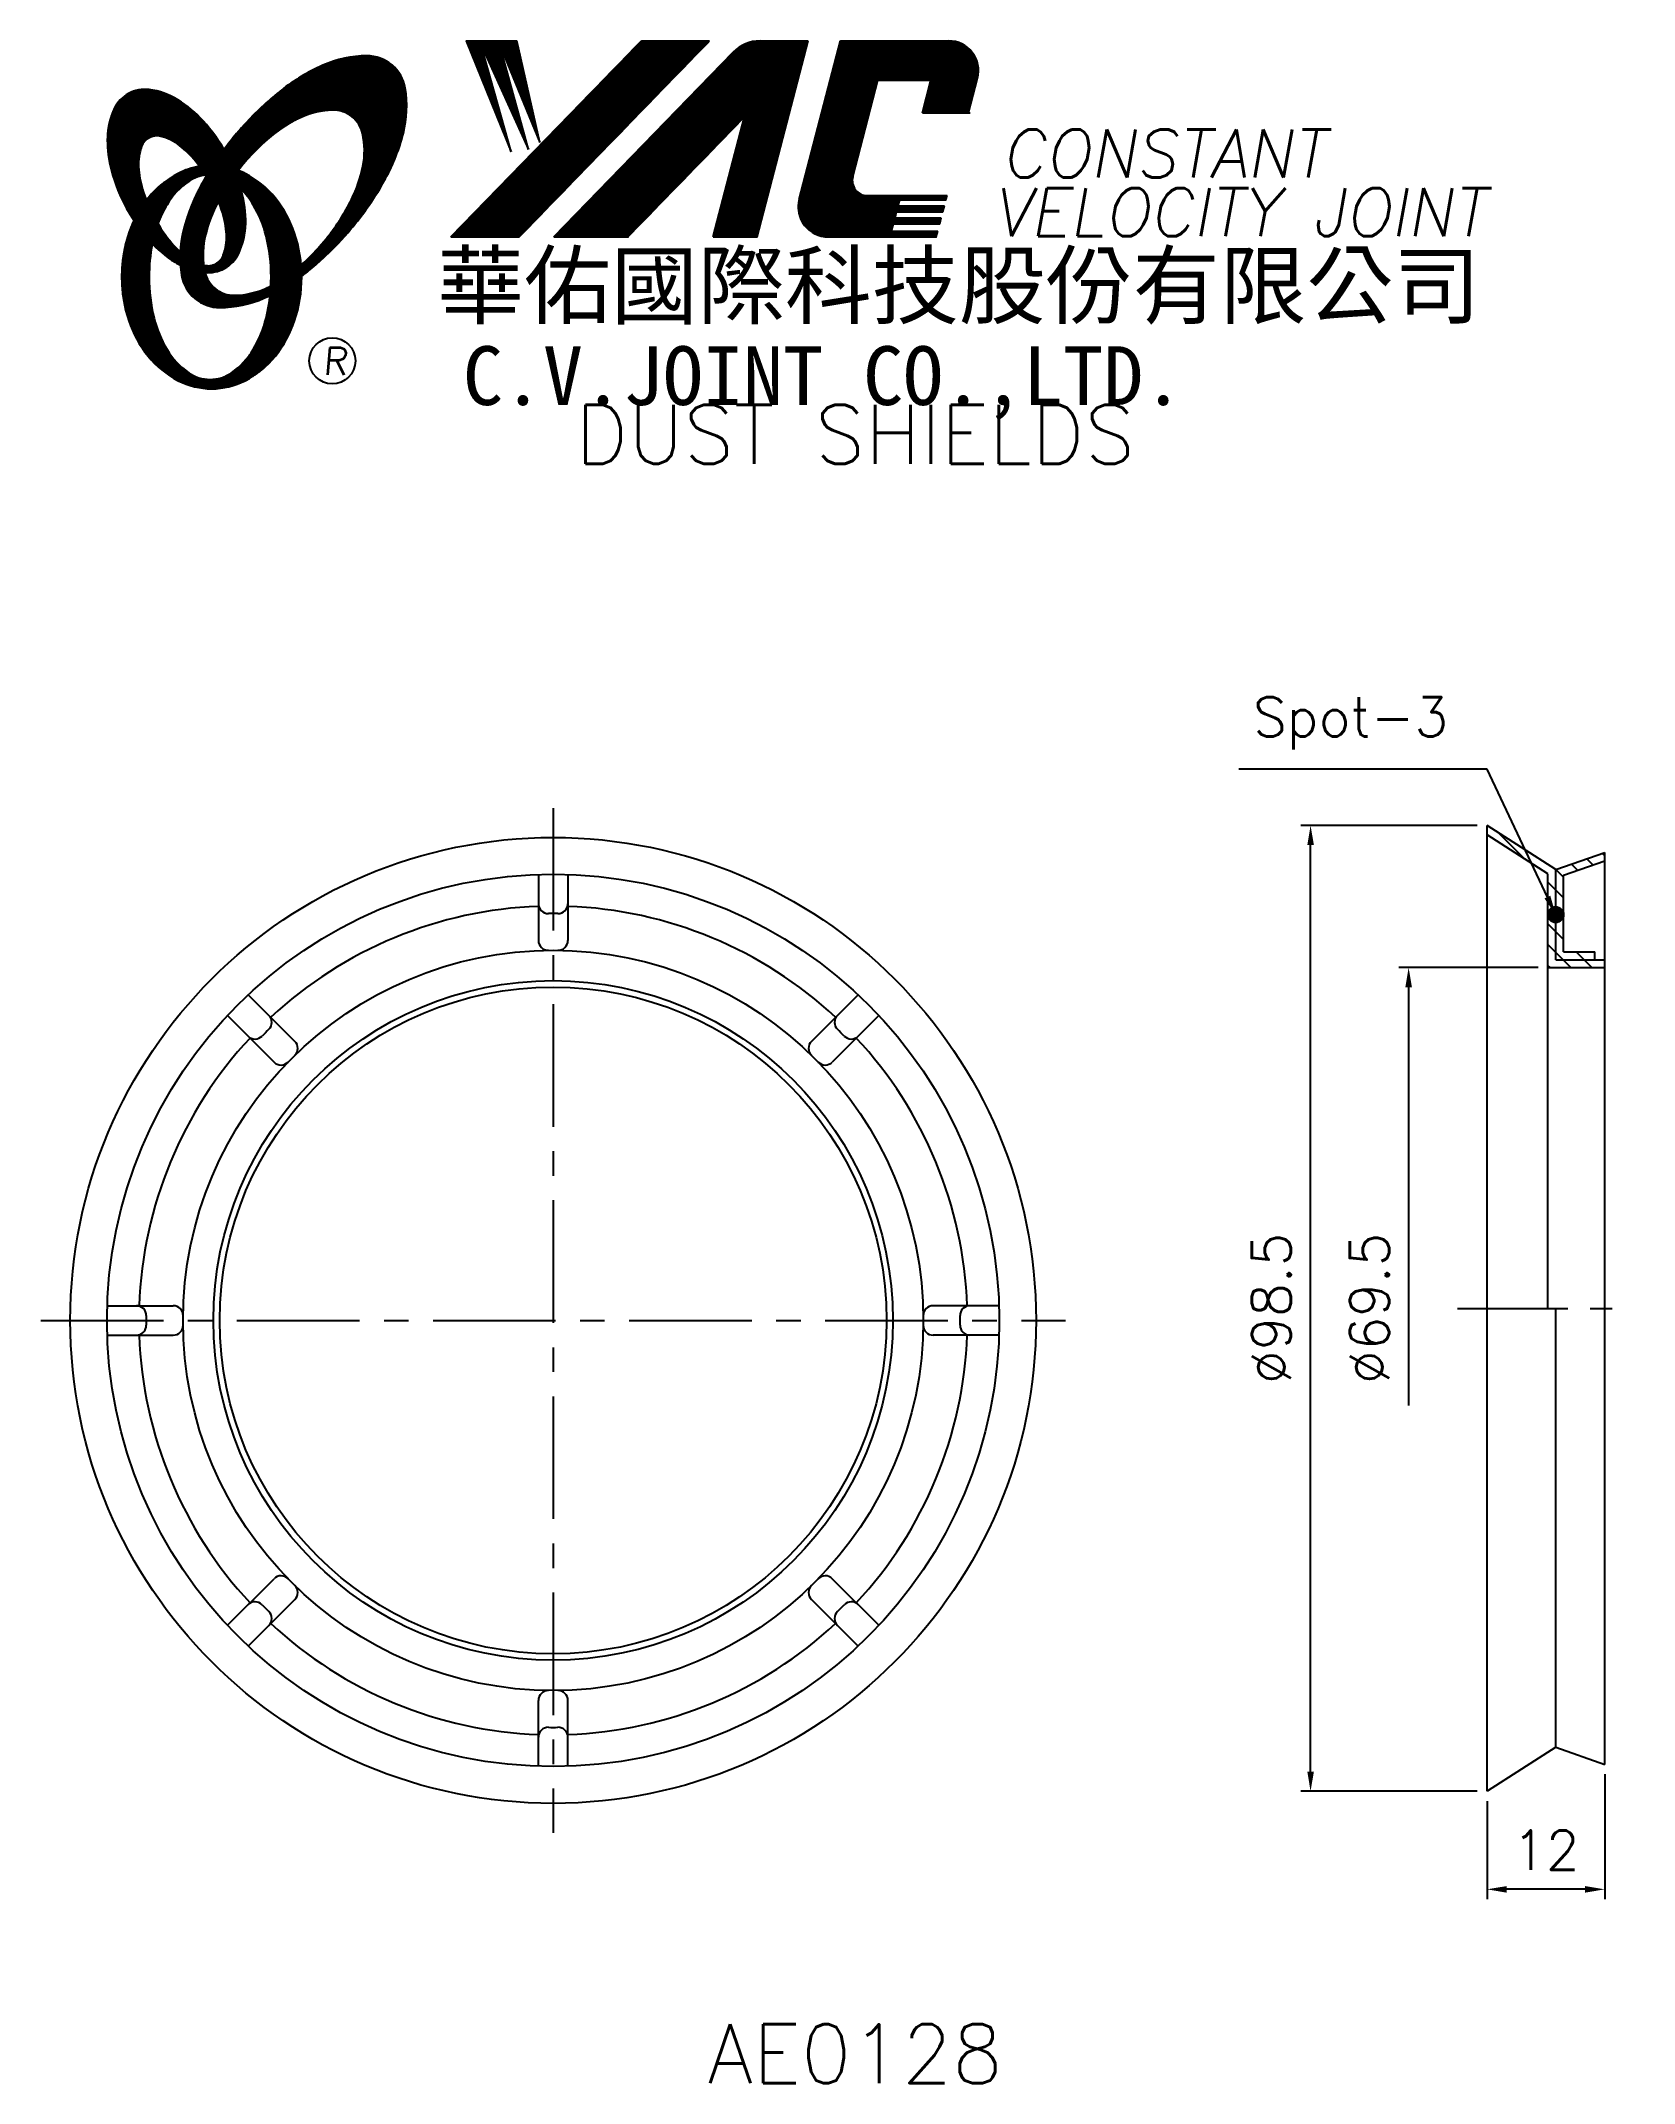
# Model space of a CAD drawing. Extents: x 70 to 233, y 0 to 208.
import ezdxf
from ezdxf.enums import TextEntityAlignment as Align

# ---------------------------------------------------------------- set-up
doc = ezdxf.new("R2010")
doc.units = 0
doc.header["$LTSCALE"] = 10
doc.header["$MEASUREMENT"] = 0
doc.linetypes.add('CENTER', pattern=[2, 1.25, -0.25, 0.25, -0.25])
doc.layers.get('0').update_dxf_attribs({"linetype": 'CONTINUOUS'})
doc.layers.get('DEFPOINTS').update_dxf_attribs({"linetype": 'CONTINUOUS'})
doc.layers.add('4', color=4, linetype='CONTINUOUS')
doc.styles.add('CHINA', font='KAIU.TTF')
doc.styles.add('ITALICC', font='simplex.shx')
doc.dimstyles.new('STANDARD$0', dxfattribs={"dimtxt": 4, "dimasz": 2, "dimexe": 1, "dimexo": 1, "dimgap": 2, "dimtad": 1, "dimdec": 4, "dimzin": 10, "dimtxsty": 'ITALICC', "dimcen": 2, "dimclrd": 5, "dimclre": 5, "dimclrt": 18, "dimaunit": 1, "dimazin": 3, "dimtp": 0.1, "dimtfac": 0.7, "dimtdec": 4, "dimtmove": 0, "dimatfit": 3, "dimtolj": 1, "dimtzin": 10})
doc.dimstyles.new('STANDARD$7', dxfattribs={"dimtxt": 4, "dimasz": 2, "dimexe": 1, "dimexo": 1, "dimgap": 2, "dimtad": 1, "dimdec": 4, "dimzin": 10, "dimtxsty": 'ITALICC', "dimcen": -2, "dimclrd": 5, "dimclre": 5, "dimclrt": 18, "dimaunit": 1, "dimazin": 3, "dimtp": 2, "dimtfac": 0.75, "dimtdec": 4, "dimtmove": 0, "dimatfit": 3, "dimtolj": 1, "dimtzin": 10})
pattern_1 = [(45, (146.41853, -35.652073), (-0.00727476112, 0.00727476112), [])]
pattern_2 = [(45, (-22.172016, 0.652337), (-0.00883883476, 0.00883883476), [])]

# ---------------------------------------------------------------- blocks, each defined once
blk = doc.blocks.new('*D14')
at = {"color": 5, "linetype": 'BYBLOCK'}
for p, q in [((216.58, 128.07), (198.58, 128.07)), ((199.58, 31.57), (199.58, 126.07)), ((216.58, 29.57), (198.58, 29.57))]:
    blk.add_line(p, q, dxfattribs=at)
for points in [[(199.25, 126.07), (199.92, 126.07), (199.58, 128.07)], [(199.25, 31.57), (199.92, 31.57), (199.58, 29.57)]]:
    blk.add_solid(points, dxfattribs=at)
at = {"layer": 'DEFPOINTS', "color": 0, "linetype": 'BYBLOCK'}
for p in [(199.58, 128.07), (217.58, 128.07), (217.58, 29.57)]:
    blk.add_point(p, dxfattribs=at)
at = {"color": 18, "linetype": 'BYBLOCK', "insert": (195.58, 78.82), "char_height": 4, "attachment_point": 5, "rotation": 90, "style": 'ITALICC'}
blk.add_mtext('\\A1;∅98.5', dxfattribs=at)
blk = doc.blocks.new('*D15')
at = {"color": 5, "linetype": 'BYBLOCK'}
for p, q in [((222.78, 113.57), (208.58, 113.57)), ((209.58, 111.57), (209.58, 68.91))]:
    blk.add_line(p, q, dxfattribs=at)
blk.add_solid([(209.25, 111.57), (209.92, 111.57), (209.58, 113.57)], dxfattribs=at)
at = {"layer": 'DEFPOINTS', "color": 0, "linetype": 'BYBLOCK'}
for p in [(209.58, 113.57), (223.78, 113.57), (217.58, 44.07)]:
    blk.add_point(p, dxfattribs=at)
at = {"color": 18, "linetype": 'BYBLOCK', "insert": (205.58, 78.82), "char_height": 4, "attachment_point": 5, "rotation": 90, "style": 'ITALICC'}
blk.add_mtext('\\A1;∅69.5', dxfattribs=at)
blk = doc.blocks.new('*D16')
at = {"color": 5, "linetype": 'BYBLOCK'}
for p, q in [((229.58, 31.32), (229.58, 18.57)), ((217.58, 28.57), (217.58, 18.57)), ((227.58, 19.57), (219.58, 19.57))]:
    blk.add_line(p, q, dxfattribs=at)
for points in [[(219.58, 19.9), (219.58, 19.23), (217.58, 19.57)], [(227.58, 19.9), (227.58, 19.23), (229.58, 19.57)]]:
    blk.add_solid(points, dxfattribs=at)
at = {"layer": 'DEFPOINTS', "color": 0, "linetype": 'BYBLOCK'}
for p in [(229.58, 32.32), (217.58, 29.57), (217.58, 19.57)]:
    blk.add_point(p, dxfattribs=at)
at = {"color": 18, "linetype": 'BYBLOCK', "insert": (223.58, 23.57), "char_height": 4, "attachment_point": 5, "style": 'ITALICC'}
blk.add_mtext('\\A1;12', dxfattribs=at)

msp = doc.modelspace()

# ---------------------------------------------------------------- hatches: boundary and pattern name
at = {"layer": '4', "linetype": 'CONTINUOUS'}
h = msp.add_hatch(dxfattribs=at)
h.set_pattern_fill('ANSI31', color=5, scale=0.082305, style=0)
h.set_pattern_definition([(45, (-22.172016, 0.652337), (-0.00727476112, 0.00727476112), [])])
h.paths.add_polyline_path([(99.86346, 201.02084, -0.172879177), (101.80493, 200.36227, -0.172879177), (102.89222, 198.62422, -0.104527385), (102.92, 195.29603, -0.065680101), (101.75047, 191.89408, -0.051823203), (99.31005, 188.05169, -0.044272532), (96.63508, 185.22535, -0.020203161), (96.68867, 184.08743, 0.006517006), (97.09322, 184.39951, 0.049863361), (101.64664, 188.81257, 0.049863361), (105.23628, 194.03974, 0.063682799), (107.05732, 198.66708, 0.103597411), (107.24662, 203.25106, 0.177892575), (105.89801, 205.62133, 0.177892575), (103.33562, 206.55466, 0.103597411), (98.84782, 205.60161, 0.063682799), (94.59008, 203.03254, 0.049863361), (90.03666, 198.61948, 0.016070017), (88.76596, 197.01317, -0.007061632), (89.01324, 196.57613, -0.031648676), (89.96583, 194.53956, -0.008069351), (90.39773, 195.10387, -0.051823203), (93.57611, 198.36232, -0.065680101), (96.61804, 200.28268, -0.104527385)])
h.paths.add_polyline_path([(86.78779, 187.85952, -0.065680101), (87.95732, 191.26148, -0.006063428), (88.20126, 191.73649, 0.027613469), (87.47442, 193.32456, 0.017011252), (86.941, 194.25954, 0.007829282), (86.44702, 193.39231, 0.063682799), (84.62597, 188.76497, 0.103597411), (84.43668, 184.18099, 0.177892575), (85.78528, 181.81072, 0.177892575), (88.34767, 180.87739, 0.103597411), (92.83547, 181.83044, 0.008811776), (93.46244, 182.12051, 0.013922709), (93.53976, 183.09032, -0.009086703), (93.08975, 182.87288, -0.104527385), (89.84433, 182.13471, -0.172879177), (87.90286, 182.79328, -0.172879177), (86.81556, 184.53133, -0.104527385)])
h = msp.add_hatch(dxfattribs=at)
h.set_pattern_fill('ANSI31', color=5, scale=0.1, style=0)
h.set_pattern_definition(pattern_2)
h.paths.add_polyline_path([(138.28669, 208.08332), (131.32938, 208.08332), (111.91278, 188.07956), (118.87008, 188.07956)])
h.paths.add_polyline_path([(141.83358, 200.31775), (138.65321, 188.07956), (143.13419, 188.07956), (148.33263, 208.08332), (143.4359, 208.08332, 0.202785967), (140.70183, 206.9269), (122.4077, 188.07956), (129.95461, 188.07956)])
h.paths.add_polyline_path([(155.46069, 204.0849), (160.85441, 204.0849), (159.98539, 200.74089), (164.70221, 200.74089), (165.61893, 204.26845, 0.490800957), (162.66873, 208.08332), (151.63441, 208.08332), (147.42736, 191.89443, 0.490800957), (150.37756, 188.07956), (161.41187, 188.07956), (161.56632, 188.67387), (156.8495, 188.67387), (157.04287, 189.41796), (161.75969, 189.41796), (161.91824, 190.02809), (157.20142, 190.02809), (157.36267, 190.64856), (162.07949, 190.64856), (162.23567, 191.24955), (157.51885, 191.24955), (157.67565, 191.85293), (162.39247, 191.85293), (162.5092, 192.30213), (154.36945, 192.30213, -0.490800957), (152.89435, 194.20956)])
h = msp.add_hatch(dxfattribs=at)
h.set_pattern_fill('ANSI31', color=1, scale=0.1, style=0)
h.set_pattern_definition(pattern_2)
h.paths.add_polyline_path([(118.64475, 208.08332), (113.46743, 208.08332), (118.03819, 196.77958), (114.97225, 207.73756), (119.80699, 197.01524), (116.85898, 207.73756), (120.9862, 197.72221)])
h = msp.add_hatch(dxfattribs=at)
h.set_pattern_fill('ANSI31', color=3, scale=0.082305, style=0)
h.set_pattern_definition(pattern_1)
h.paths.add_polyline_path([(84.06695, 202.07168, 0.106488277), (81.12507, 203.11025, 0.158297415), (79.03487, 202.71521, 0.158297415), (77.57554, 201.16752, 0.106488277), (76.86473, 198.12975, 0.071723199), (77.28277, 194.81679, 0.058080454), (78.82776, 191.00141, 0.058080454), (81.2088, 187.64362, 0.071723199), (83.77405, 185.50586, 0.020895977), (84.31423, 185.20387, -0.030777155), (84.29832, 186.58009, -0.042059526), (83.20197, 187.74285, -0.04691039), (81.5828, 190.224, -0.04691039), (80.45452, 192.96349, -0.060581117), (80.05242, 195.22556, -0.10187153), (80.36404, 197.31376, -0.185892489), (81.14413, 198.2054, -0.185892489), (82.32078, 198.34352, -0.10187153), (84.21843, 197.41798, -0.060581117), (85.85526, 195.80571, -0.04691039), (87.47442, 193.32456, -0.04691039), (88.6027, 190.58508, -0.060581117), (89.0048, 188.32301, -0.10187153), (88.69318, 186.23481, -0.185892489), (87.91309, 185.34317, -0.185892489), (86.73645, 185.20505, -0.002013383), (86.69565, 185.21567, 0.021593804), (86.81556, 184.53133, 0.006477741), (86.83357, 184.4543, 0.14950097), (88.80612, 184.86233, 0.158297415), (90.26545, 186.41002, 0.106488277), (90.97627, 189.44779, 0.071723199), (90.55822, 192.76075, 0.058080454), (89.01324, 196.57613, 0.058080454), (86.63219, 199.93393, 0.071723199)])
h = msp.add_hatch(dxfattribs=at)
h.set_pattern_fill('ANSI31', color=1, scale=0.082305, style=0)
h.set_pattern_definition(pattern_1)
h.paths.add_polyline_path([(85.16058, 193.74823, -0.120168026), (86.85237, 194.40162, 0.016865385), (86.25261, 195.28436, 0.076648372), (84.09638, 194.56544, 0.104809576), (81.01192, 192.05234, 0.005838257), (80.84498, 191.84014, 0.028089978), (81.5828, 190.224, 0.014237292), (82.02493, 189.43896, -0.045767751), (82.95011, 191.3758, -0.106890197)])
h.paths.add_polyline_path([(81.12921, 183.99361, -0.048711043), (81.45931, 187.37395, -0.007865741), (81.2088, 187.64362, -0.037695478), (79.57293, 189.76237, 0.03042545), (79.0476, 188.4584, 0.080710289), (78.32217, 183.99361, 0.080710289), (79.0476, 179.52882, 0.089265679), (81.01192, 175.93488, 0.104809576), (84.09638, 173.42178, 0.11926607), (87.50557, 172.59684, 0.11926607), (90.91477, 173.42178, 0.104809576), (93.99922, 175.93488, 0.089265679), (95.96354, 179.52882, 0.080710289), (96.68898, 183.99361, 0.080710289), (95.96354, 188.4584, 0.089265679), (93.99922, 192.05234, 0.104809576), (90.91477, 194.56544, 0.025513357), (90.22153, 194.87819, 0.004818181), (89.96583, 194.53956, -0.023722145), (90.50704, 192.94281, -0.065307489), (91.74222, 191.3758, -0.073950765), (93.05467, 188.17807, -0.060532391), (93.56313, 183.99361, -0.060532391), (93.05467, 179.80915, -0.073950765), (91.74222, 176.61142, -0.106890197), (89.53176, 174.23899, -0.153118262), (87.34617, 173.55361, -0.153118262), (85.16058, 174.23899, -0.106890197), (82.95011, 176.61142, -0.073950765), (81.63766, 179.80915, -0.060532391)])
h = msp.add_hatch(dxfattribs=at)
h.set_pattern_fill('ANSI31', color=5, scale=12, angle=90, style=0)
h.set_pattern_definition([(135, (-33.9195, 6.6301), (-1.06066, -1.06066), [])])
h.paths.add_polyline_path([(224.58304, 123.56725), (224.58304, 119.76725, -0.414213562), (225.38304, 118.96725), (225.38304, 122.99967), (229.58304, 124.46967), (229.58304, 125.31725)])
h.paths.add_polyline_path([(223.78304, 123.13049), (223.78304, 118.96725, -0.414213562), (224.58304, 119.76725), (224.58304, 123.56725), (217.58304, 128.06725), (217.58304, 127.11621)])
h.paths.add_polyline_path([(223.78304, 113.56725), (229.58304, 113.56725), (229.58304, 114.36725), (224.58304, 114.36725), (224.58304, 118.16725, -0.414213562), (223.78304, 118.96725)])
h.paths.add_polyline_path([(224.58304, 114.36725), (228.58304, 114.36725), (228.58304, 115.16725), (225.38304, 115.16725), (225.38304, 118.96725, -0.414213562), (224.58304, 118.16725)], flags=16)
h = msp.add_hatch(dxfattribs=at)
h.set_pattern_fill('ANSI31', color=5, style=0)
h.set_pattern_definition([(45, (184.06454, -37.70596), (-0.08838835, 0.08838835), [])])
h.paths.add_polyline_path([(224.58304, 119.76725), (224.58304, 118.16725, 0.414213562), (225.38304, 118.96725, 0.414213562)])
h.paths.add_polyline_path([(224.58304, 119.76725, 0.414213562), (223.78304, 118.96725, 0.414213562), (224.58304, 118.16725)])

# ---------------------------------------------------------------- linework, layer by layer
at = {"layer": '4', "color": 5, "linetype": 'CONTINUOUS'}
for p, q in [((111.91278, 188.07956), (131.32938, 208.08332)), ((118.87008, 188.07956), (138.28669, 208.08332)), ((122.4077, 188.07956), (140.70183, 206.9269)), ((131.32938, 208.08332), (138.28669, 208.08332)), ((143.13419, 188.07956), (148.33263, 208.08332)), ((143.4359, 208.08332), (148.33263, 208.08332)), ((147.42736, 191.89443), (151.63441, 208.08332)), ((151.63441, 208.08332), (162.66873, 208.08332)), ((164.70221, 200.74089), (165.61893, 204.26845)), ((152.89435, 194.20956), (155.46069, 204.0849)), ((155.46069, 204.0849), (160.85441, 204.0849)), ((159.98539, 200.74089), (160.85441, 204.0849)), ((129.95461, 188.07956), (141.83358, 200.31775)), ((138.65321, 188.07956), (141.83358, 200.31775)), ((159.98539, 200.74089), (164.85264, 200.74089)), ((154.36945, 192.30213), (162.5092, 192.30213)), ((157.51885, 191.24955), (157.67565, 191.85293)), ((157.67565, 191.85293), (162.39247, 191.85293)), ((162.39247, 191.85293), (162.5092, 192.30213)), ((157.20142, 190.02809), (157.36267, 190.64856)), ((157.20142, 190.02809), (161.91824, 190.02809)), ((157.36267, 190.64856), (162.07949, 190.64856)), ((157.51885, 191.24955), (162.23567, 191.24955)), ((161.75969, 189.41796), (161.91824, 190.02809)), ((162.07949, 190.64856), (162.23567, 191.24955)), ((111.91278, 188.07956), (118.87008, 188.07956)), ((122.4077, 188.07956), (129.95461, 188.07956)), ((138.65321, 188.07956), (143.13419, 188.07956)), ((150.37756, 188.07956), (161.41187, 188.07956)), ((156.8495, 188.67387), (157.04287, 189.41796)), ((156.8495, 188.67387), (161.56632, 188.67387)), ((157.04287, 189.41796), (161.75969, 189.41796)), ((161.41187, 188.07956), (161.56632, 188.67387))]:
    msp.add_line(p, q, dxfattribs=at)
at = {"layer": '4', "color": 1, "linetype": 'CONTINUOUS'}
for p, q in [((113.46743, 208.08332), (118.03819, 196.77958)), ((113.46743, 208.08332), (118.64475, 208.08332)), ((114.97225, 207.73756), (119.80699, 197.01524)), ((118.03819, 196.77958), (114.97225, 207.73756)), ((116.85898, 207.73756), (120.9862, 197.72221)), ((119.80699, 197.01524), (116.85898, 207.73756)), ((120.9862, 197.72221), (118.64475, 208.08332))]:
    msp.add_line(p, q, dxfattribs=at)
at = {"layer": '4', "color": 5, "linetype": 'CENTER'}
for p, q in [((122.33303, 129.83923), (122.33303, 25.33923)), ((70.08303, 77.58923), (174.58303, 77.58923))]:
    msp.add_line(p, q, dxfattribs=at)
at = {"layer": '4', "color": 7, "linetype": 'CONTINUOUS'}
for p, q in [((217.58304, 29.56725), (217.58304, 128.06725)), ((224.58304, 123.56725), (217.58304, 128.06725)), ((223.78304, 123.13049), (217.58304, 127.11621)), ((224.58304, 123.56725), (229.58304, 125.31725)), ((229.58304, 32.31725), (229.58304, 125.31725)), ((120.83303, 123.0645), (120.83303, 116.336)), ((123.83303, 123.0645), (123.83303, 116.336)), ((223.78304, 78.81725), (223.78304, 123.13049)), ((224.58304, 114.36725), (224.58304, 123.56725)), ((225.38304, 122.99967), (229.58304, 124.46967)), ((225.38304, 115.16725), (225.38304, 122.99967)), ((225.38304, 115.16725), (228.58304, 115.16725)), ((228.58304, 114.36725), (228.58304, 115.16725)), ((223.78304, 113.56725), (229.58304, 113.56725)), ((224.58304, 114.36725), (229.58304, 114.36725)), ((91.23782, 110.80576), (95.99559, 106.04799)), ((153.42824, 110.80576), (148.67048, 106.04799)), ((89.1165, 108.68444), (93.87427, 103.92667)), ((155.54956, 108.68444), (150.7918, 103.92667)), ((76.85776, 79.08923), (83.58626, 79.08923)), ((167.8083, 79.08923), (161.0798, 79.08923)), ((224.58304, 34.06725), (224.58304, 78.81725)), ((76.85776, 76.08923), (83.58626, 76.08923)), ((167.8083, 76.08923), (161.0798, 76.08923)), ((89.1165, 46.49402), (93.87427, 51.25178)), ((155.54956, 46.49402), (150.7918, 51.25178)), ((91.23782, 44.3727), (95.99559, 49.13046)), ((153.42824, 44.3727), (148.67048, 49.13046)), ((120.83303, 32.11396), (120.83303, 38.84245)), ((123.83303, 32.11396), (123.83303, 38.84245)), ((224.58304, 34.06725), (217.58304, 29.56725)), ((224.58304, 34.06725), (229.58304, 32.31725))]:
    msp.add_line(p, q, dxfattribs=at)
at = {"layer": '4', "color": 5, "linetype": 'CENTER', "ltscale": 0.9}
msp.add_line((214.58304, 78.81725), (232.58304, 78.81725), dxfattribs=at)
at = {"layer": '4', "color": 5, "linetype": 'CONTINUOUS'}
for points in [[(96.68867, 184.08743, 0.006517006), (97.09322, 184.39951, 0.049863361), (101.64664, 188.81257, 0.049863361), (105.23628, 194.03974, 0.063682799), (107.05732, 198.66708, 0.103597411), (107.24662, 203.25106, 0.177892575), (105.89801, 205.62133, 0.177892575), (103.33562, 206.55466, 0.103597411), (98.84782, 205.60161, 0.063682799), (94.59008, 203.03254, 0.049863361), (90.03666, 198.61948, 0.016070017), (88.76596, 197.01317)], [(96.63508, 185.22535, 0.044272532), (99.31005, 188.05169, 0.051823203), (101.75047, 191.89408, 0.065680101), (102.92, 195.29603, 0.104527385), (102.89222, 198.62422, 0.172879177), (101.80493, 200.36227, 0.172879177), (99.86346, 201.02084, 0.104527385), (96.61804, 200.28268, 0.065680101), (93.57611, 198.36232, 0.051823203), (90.39773, 195.10387, 0.008069351), (89.96583, 194.53956)], [(86.941, 194.25954, 0.007829282), (86.44702, 193.39231, 0.063682799), (84.62597, 188.76497, 0.103597411), (84.43668, 184.18099, 0.177892575), (85.78528, 181.81072, 0.177892575), (88.34767, 180.87739, 0.103597411), (92.83547, 181.83044, 0.008811776), (93.46244, 182.12051, 0.008811776)], [(88.20126, 191.73649, 0.006063428), (87.95732, 191.26148, 0.065680101), (86.78779, 187.85952, 0.104527385), (86.81556, 184.53133, 0.172879177), (87.90286, 182.79328, 0.172879177), (89.84433, 182.13471, 0.104527385), (93.08975, 182.87288, 0.009086703), (93.53976, 183.09032, 0.009086703)]]:
    msp.add_lwpolyline(points, format="xyb", dxfattribs=at)
at = {"layer": '4', "color": 3, "linetype": 'CONTINUOUS'}
for points in [[(86.83357, 184.4543, 0.14950097), (88.80612, 184.86233, 0.158297415), (90.26545, 186.41002, 0.106488277), (90.97627, 189.44779, 0.071723199), (90.55822, 192.76075, 0.058080454), (89.01324, 196.57613, 0.058080454), (86.63219, 199.93393, 0.071723199), (84.06695, 202.07168, 0.106488277), (81.12507, 203.11025, 0.158297415), (79.03487, 202.71521, 0.158297415), (77.57554, 201.16752, 0.106488277), (76.86473, 198.12975, 0.071723199), (77.28277, 194.81679, 0.058080454), (78.82776, 191.00141, 0.058080454), (81.2088, 187.64362, 0.071723199), (83.77405, 185.50586, 0.020895977), (84.31423, 185.20387, 0.020895977)], [(86.69565, 185.21567, 0.002013383), (86.73645, 185.20505, 0.185892489), (87.91309, 185.34317, 0.185892489), (88.69318, 186.23481, 0.10187153), (89.0048, 188.32301, 0.060581117), (88.6027, 190.58508, 0.04691039), (87.47442, 193.32456, 0.04691039), (85.85526, 195.80571, 0.060581117), (84.21843, 197.41798, 0.10187153), (82.32078, 198.34352, 0.185892489), (81.14413, 198.2054, 0.185892489), (80.36404, 197.31376, 0.10187153), (80.05242, 195.22556, 0.060581117), (80.45452, 192.96349, 0.04691039), (81.5828, 190.224, 0.04691039), (83.20197, 187.74285, 0.042059526), (84.29832, 186.58009, 0.042059526)]]:
    msp.add_lwpolyline(points, format="xyb", dxfattribs=at)
at = {"layer": '4', "color": 1, "linetype": 'CONTINUOUS'}
for points in [[(79.57293, 189.76237, 0.03042545), (79.0476, 188.4584, 0.080710289), (78.32217, 183.99361, 0.080710289), (79.0476, 179.52882, 0.089265679), (81.01192, 175.93488, 0.104809576), (84.09638, 173.42178, 0.11926607), (87.50557, 172.59684, 0.11926607), (90.91477, 173.42178, 0.104809576), (93.99922, 175.93488, 0.089265679), (95.96354, 179.52882, 0.080710289), (96.68898, 183.99361, 0.080710289), (95.96354, 188.4584, 0.089265679), (93.99922, 192.05234, 0.104809576), (90.91477, 194.56544, 0.025513357), (90.22153, 194.87819, 0.025513357)], [(86.25261, 195.28436, 0.076648372), (84.09638, 194.56544, 0.104809576), (81.01192, 192.05234, 0.005838257), (80.84498, 191.84014, 0.005838257)], [(86.85237, 194.40162, 0.120168026), (85.16058, 193.74823, 0.106890197), (82.95011, 191.3758, 0.045767751), (82.02493, 189.43896, 0.045767751)], [(81.45931, 187.37395, 0.048711043), (81.12921, 183.99361, 0.060532391), (81.63766, 179.80915, 0.073950765), (82.95011, 176.61142, 0.106890197), (85.16058, 174.23899, 0.153118262), (87.34617, 173.55361, 0.153118262), (89.53176, 174.23899, 0.106890197), (91.74222, 176.61142, 0.073950765), (93.05467, 179.80915, 0.060532391), (93.56313, 183.99361, 0.060532391), (93.05467, 188.17807, 0.073950765), (91.74222, 191.3758, 0.065307489), (90.50704, 192.94281)]]:
    msp.add_lwpolyline(points, format="xyb", dxfattribs=at)
at = {"layer": '4', "color": 5, "linetype": 'CONTINUOUS'}
msp.add_circle((99.80981, 175.44789), 2.35282, dxfattribs=at)
at = {"layer": '4', "color": 7, "linetype": 'CONTINUOUS'}
for centre, radius in [((122.33303, 77.58923), 49.25), ((122.33303, 77.58923), 45.5), ((224.58304, 118.96725), 0.8), ((122.33303, 77.58923), 37.75), ((122.33303, 77.58923), 34.65), ((122.33303, 77.58923), 34)]:
    msp.add_circle(centre, radius, dxfattribs=at)
at = {"layer": '4', "color": 5, "linetype": 'CONTINUOUS'}
for centre, radius, start, end in [((143.4359, 204.27308), 3.81024, 90, 135.8533387), ((162.66873, 205.03513), 3.04819, 345.4326059, 90), ((154.36945, 193.82622), 1.5241, 165.4326059, 270), ((150.37756, 191.12775), 3.04819, 165.4326059, 270)]:
    msp.add_arc(centre, radius, start, end, dxfattribs=at)
at = {"layer": '4', "color": 7, "linetype": 'CONTINUOUS'}
for centre, radius, start, end in [((122.33303, 77.58923), 42.25, 92.0345973, 132.9654027), ((121.83303, 120.08629), 1, 180, 270.6740835), ((122.33303, 77.58923), 41.5, 89.3259165, 90.6740835), ((122.83303, 120.08629), 1, 269.3259165, 0), ((122.33303, 77.58923), 42.25, 47.0345973, 87.9654027), ((121.83303, 116.336), 1, 180, 270.6740835), ((122.83303, 116.336), 1, 269.3259165, 0), ((92.63663, 107.99274), 1, 314.3259165, 45), ((152.02944, 107.99274), 1, 135, 225.6740835), ((122.33303, 77.58923), 42.25, 137.0345973, 177.9654027), ((91.92952, 107.28563), 1, 225, 315.6740835), ((122.33303, 77.58923), 41.5, 134.3259165, 135.6740835), ((122.33303, 77.58923), 41.5, 44.3259165, 45.6740835), ((152.73654, 107.28563), 1, 224.3259165, 315), ((122.33303, 77.58923), 42.25, 2.0345973, 42.9654027), ((95.28848, 105.34089), 1, 314.3259165, 45), ((149.37758, 105.34089), 1, 135, 225.6740835), ((94.58137, 104.63378), 1, 225, 315.6740835), ((150.08469, 104.63378), 1, 224.3259165, 315), ((79.83597, 78.08923), 1, 359.3259165, 90), ((79.83597, 77.08923), 1, 270, 0.6740835), ((122.33303, 77.58923), 41.5, 179.3259165, 180.6740835), ((83.58626, 78.08923), 1, 359.3259165, 90), ((83.58626, 77.08923), 1, 270, 0.6740835), ((161.0798, 78.08923), 1, 90, 180.6740835), ((161.0798, 77.08923), 1, 179.3259165, 270), ((164.83009, 78.08923), 1, 90, 180.6740835), ((164.83009, 77.08923), 1, 179.3259165, 270), ((122.33303, 77.58923), 41.5, 359.3259165, 0.6740835), ((122.33303, 77.58923), 42.25, 182.0345973, 222.9654027), ((122.33303, 77.58923), 42.25, 317.0345973, 357.9654027), ((94.58137, 50.54468), 1, 44.3259165, 135), ((95.28848, 49.83757), 1, 315, 45.6740835), ((149.37758, 49.83757), 1, 134.3259165, 225), ((150.08469, 50.54468), 1, 45, 135.6740835), ((91.92952, 47.89282), 1, 44.3259165, 135), ((122.33303, 77.58923), 41.5, 224.3259165, 225.6740835), ((122.33303, 77.58923), 41.5, 314.3259165, 315.6740835), ((152.73654, 47.89282), 1, 45, 135.6740835), ((92.63663, 47.18572), 1, 315, 45.6740835), ((122.33303, 77.58923), 42.25, 227.0345973, 267.9654027), ((122.33303, 77.58923), 42.25, 272.0345973, 312.9654027), ((152.02944, 47.18572), 1, 134.3259165, 225), ((121.83303, 38.84245), 1, 89.3259165, 180), ((122.83303, 38.84245), 1, 0, 90.6740835), ((121.83303, 35.09217), 1, 89.3259165, 180), ((122.33303, 77.58923), 41.5, 269.3259165, 270.6740835), ((122.83303, 35.09217), 1, 0, 90.6740835)]:
    msp.add_arc(centre, radius, start, end, dxfattribs=at)

# ---------------------------------------------------------------- texts
at = {"layer": '4', "color": 5, "linetype": 'CONTINUOUS', "style": 'ITALICC'}
for s, height, oblique, p in [('CONSTANT', 4.9, 10, (168.06159, 194.15003)), ('VELOCITY JOINT', 4.9, 10, (167.18336, 188.15464)), ('R', 2.75625, 5, (98.85113, 174.03829))]:
    msp.add_text(s, height=height, dxfattribs=dict(at, oblique=oblique)).set_placement(p)
at = {"layer": '4', "color": 7, "linetype": 'CONTINUOUS', "style": 'CHINA'}
for s, height, p in [('華佑國際科技股份有限公司', 6.5, (110.49942, 179.88971)), ('C.V.JOINT CO.,LTD.', 6, (113.12805, 170.94349))]:
    msp.add_text(s, height=height, dxfattribs=at).set_placement(p)
at = {"layer": '4', "color": 18, "linetype": 'CONTINUOUS', "style": 'ITALICC'}
for s, p in [('DUST SHIELDS', (153.13078, 164.95067)), ('AE0128', (153.13078, -0.19672))]:
    msp.add_text(s, height=6, dxfattribs=at).set_placement(p, align=Align.CENTER)
at = {"layer": '4', "color": 18, "linetype": 'CONTINUOUS', "insert": (213.60535, 138.48262), "char_height": 4, "attachment_point": 6, "style": 'ITALICC'}
msp.add_mtext('\\A1;Spot-3', dxfattribs=at)

# ---------------------------------------------------------------- dimensions: what is measured, and where the dimension line sits
at = {"layer": '4', "color": 7, "linetype": 'CONTINUOUS'}
dim = msp.add_linear_dim(base=(199.58309, 128.06725), p1=(217.58304, 29.56725), p2=(217.58304, 128.06725), angle=90, text='%%C98.5', dimstyle='STANDARD$0', dxfattribs=at)
dim.commit()
dim.dimension.update_dxf_attribs({"geometry": '*D14', "text_midpoint": (195.58309, 78.81725)})
dim = msp.add_linear_dim(base=(209.58307, 113.56725), p1=(217.58304, 44.06725), p2=(223.78304, 113.56725), angle=90, text='%%C69.5', dimstyle='STANDARD$0', override={"dimcen": -2, "dimse1": 1, "dimsd1": 1}, dxfattribs=at)
dim.commit()
dim.dimension.update_dxf_attribs({"geometry": '*D15', "text_midpoint": (205.58307, 78.81725)})
dim = msp.add_linear_dim(base=(217.58304, 19.5673), p1=(229.58304, 32.31725), p2=(217.58304, 29.56725), text='12', dimstyle='STANDARD$0', dxfattribs=at)
dim.commit()
dim.dimension.update_dxf_attribs({"geometry": '*D16', "text_midpoint": (223.58304, 23.5673)})

# ---------------------------------------------------------------- leaders
at = {"layer": '4', "color": 5, "linetype": 'CONTINUOUS', "annotation_type": 0, "has_hookline": 1, "hookline_direction": 1, "text_width": 21.33333}
msp.add_leader([(224.58304, 118.95483), (217.60535, 133.81595), (215.60535, 133.81595)], dimstyle='STANDARD$7', dxfattribs=at)

doc.saveas('drawing.dxf')
